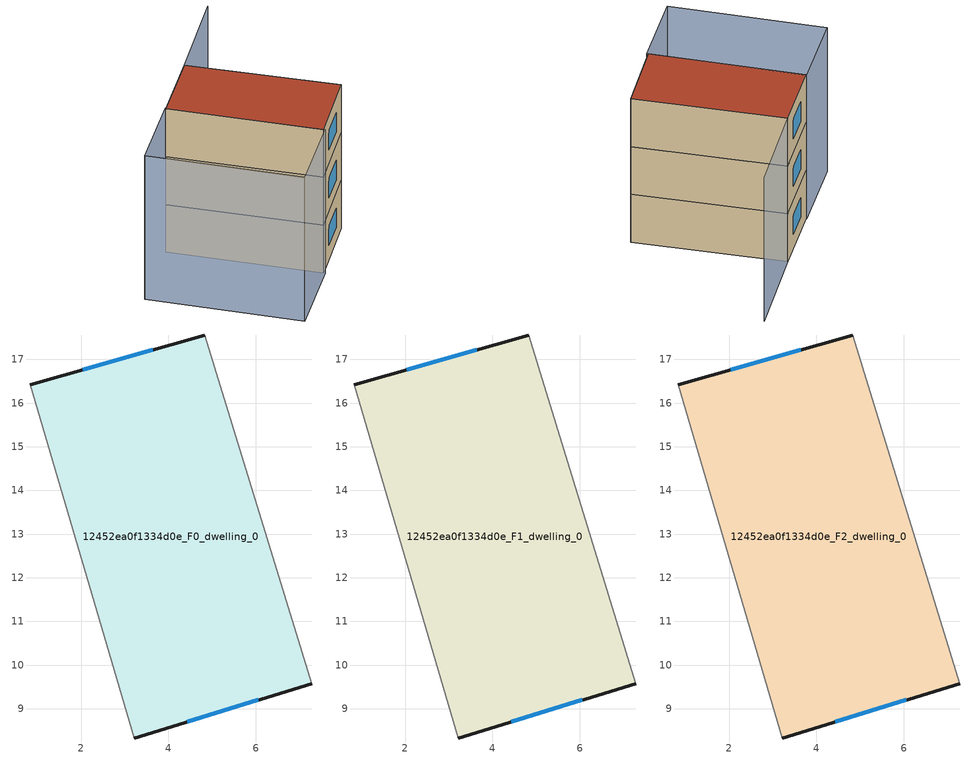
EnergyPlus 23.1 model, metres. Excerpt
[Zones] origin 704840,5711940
12452ea0f1334d0e_F0_dwelling_0
 floor ground (EU_floor_Construction): 4.84,17.56 7.28,9.57 3.21,8.33 0.84,16.42 z0
 wall outside (EU_wall_Construction): 3.21,8.33 7.28,9.57 / 4.84,17.56 0.84,16.42 z0:3
 wall adiabatic (EU_wall_Construction): 7.28,9.57 4.84,17.56 / 0.84,16.42 3.21,8.33 z0:3
 window (EU_Window_Construction): 4.43,8.7 6.06,9.2 / 3.64,17.22 2.04,16.76 z0.9:2.1
12452ea0f1334d0e_F1_dwelling_0
 floor to 12452ea0f1334d0e_F0_dwelling_0 (EU_floor_Construction): 4.84,17.56 7.28,9.57 3.21,8.33 0.84,16.42 z3
 wall outside (EU_wall_Construction): 3.21,8.33 7.28,9.57 / 4.84,17.56 0.84,16.42 z3:6
 wall adiabatic (EU_wall_Construction): 7.28,9.57 4.84,17.56 / 0.84,16.42 3.21,8.33 z3:6
 window (EU_Window_Construction): 4.43,8.7 6.06,9.2 / 3.64,17.22 2.04,16.76 z3.9:5.1
12452ea0f1334d0e_F2_dwelling_0
 floor to 12452ea0f1334d0e_F1_dwelling_0 (EU_floor_Construction): 4.84,17.56 7.28,9.57 3.21,8.33 0.84,16.42 z6
 wall outside (EU_wall_Construction): 3.21,8.33 7.28,9.57 / 4.84,17.56 0.84,16.42 z6:9
 wall adiabatic (EU_wall_Construction): 7.28,9.57 4.84,17.56 / 0.84,16.42 3.21,8.33 z6:9
 window (EU_Window_Construction): 4.43,8.7 6.06,9.2 / 3.64,17.22 2.04,16.76 z6.9:8.1
 roof outside (EU_roof_Construction): 7.28,9.57 4.84,17.56 0.84,16.42 3.21,8.33 z9
shading: 7.28,9.57 4.84,17.56 / 4.84,17.56 10.22,19.2 / -3.47,15.23 -1.11,7 / -1.13,7.01 -3.47,15.23 / -3.47,15.23 0.9,16.47 / 0.9,16.47 3.24,8.25 / 3.24,8.25 -1.13,7.01 z0:9
[Building]
EU S2 Campaign: North Axis=0; Terrain=City; Solar Distribution=FullExterior
[Site:Location]
London: Latitude=51.5; Longitude=-0.5; Time Zone=0; Elevation=25
[SizingPeriod:WeatherFileDays]
AnnualSizingPeriod: Begin Month=1; Begin Day of Month=1; End Month=12; End Day of Month=31; Day of Week for Start Day=Monday; Use Weather File Daylight Saving Period=No; Use Weather File Rain and Snow Indicators=No
[MATERIAL]
EU_InternalMass_Material: Roughness=MediumRough; Thickness=0.1; Conductivity=1; Density=1800; Specific Heat=900; Thermal Absorptance=0.9; Solar Absorptance=0.7; Visible Absorptance=0.7
[MATERIAL:NOMASS] Roughness=MediumRough; Thermal Absorptance=0.9; Solar Absorptance=0.7; Visible Absorptance=0.7
Name | Thermal Resistance
EU_wall_NoMass | 1.04674
EU_roof_NoMass | 4.32442
EU_floor_NoMass | 2.04616
[WINDOWMATERIAL:SIMPLEGLAZINGSYSTEM]
EU_Window_SimpleGlazing: UFactor=4.25843; Solar Heat Gain Coefficient=0.85; Visible Transmittance=0.85
[CONSTRUCTION]
EU_wall_Construction: EU_wall_NoMass
EU_roof_Construction: EU_roof_NoMass
EU_floor_Construction: EU_floor_NoMass
EU_Window_Construction: EU_Window_SimpleGlazing
EU_InternalMass_Construction: EU_InternalMass_Material
[ZONE] Type=1; Multiplier=1; Ceiling Height=autocalculate; Volume=105.778; Floor Area=autocalculate; Part of Total Floor Area=Yes
12452ea0f1334d0e_F0_dwelling_0; 12452ea0f1334d0e_F1_dwelling_0; 12452ea0f1334d0e_F2_dwelling_0
[INTERNALMASS] Construction=EU_InternalMass_Construction; Surface Area=35.2592
Name | Zone or ZoneList
12452ea0f1334d0e_F0_dwelling_0_EU_InternalMass | 12452ea0f1334d0e_F0_dwelling_0
12452ea0f1334d0e_F1_dwelling_0_EU_InternalMass | 12452ea0f1334d0e_F1_dwelling_0
12452ea0f1334d0e_F2_dwelling_0_EU_InternalMass | 12452ea0f1334d0e_F2_dwelling_0
[OTHEREQUIPMENT] Fuel Type=Electricity; Design Level Calculation Method=Watts/Area; Power per Zone Floor Area=1; Fraction Latent=0; Fraction Radiant=0; Fraction Lost=0; Carbon Dioxide Generation Rate=0; EndUse Subcategory=EU_Step8_InternalGains
Name | Zone or ZoneList or Space or SpaceList | Schedule
EU_Step8_InternalGain_12452ea0f1334d0e_F0_dwelling_0_f000 | 12452ea0f1334d0e_F0_dwelling_0 | EU_Step8_GainSchedule_12452ea0f1334d0e_F0_dwelling_0_f000
EU_Step8_InternalGain_12452ea0f1334d0e_F1_dwelling_0_f000 | 12452ea0f1334d0e_F1_dwelling_0 | EU_Step8_GainSchedule_12452ea0f1334d0e_F1_dwelling_0_f000
EU_Step8_InternalGain_12452ea0f1334d0e_F2_dwelling_0_f000 | 12452ea0f1334d0e_F2_dwelling_0 | EU_Step8_GainSchedule_12452ea0f1334d0e_F2_dwelling_0_f000
[ZONEVENTILATION:DESIGNFLOWRATE] Schedule=EU_AlwaysOn; Design Flow Rate Calculation Method=AirChanges/Hour; Air Changes per Hour=0.488719; Ventilation Type=Natural; Fan Pressure Rise=0; Fan Total Efficiency=1; Constant Term Coefficient=1; Temperature Term Coefficient=0; Velocity Term Coefficient=0; Velocity Squared Term Coefficient=0; Minimum Indoor Temperature=-100; Maximum Indoor Temperature=100; Delta Temperature=-100; Minimum Outdoor Temperature=-100; Maximum Outdoor Temperature=100; Maximum Wind Speed=40
Name | Zone or ZoneList or Space or SpaceList
EU_ConstantAir_12452ea0f1334d0e_F0_dwelling_0 | 12452ea0f1334d0e_F0_dwelling_0
EU_ConstantAir_12452ea0f1334d0e_F1_dwelling_0 | 12452ea0f1334d0e_F1_dwelling_0
EU_ConstantAir_12452ea0f1334d0e_F2_dwelling_0 | 12452ea0f1334d0e_F2_dwelling_0
[HVACTEMPLATE:THERMOSTAT] Constant Heating Setpoint=20; Constant Cooling Setpoint=50
EU_HeatOnly_12452ea0f1334d0e_F0_dwelling_0; EU_HeatOnly_12452ea0f1334d0e_F1_dwelling_0; EU_HeatOnly_12452ea0f1334d0e_F2_dwelling_0
[HVACTEMPLATE:ZONE:IDEALLOADSAIRSYSTEM] System Availability Schedule=EU_AlwaysOn; Maximum Heating Supply Air Temperature=50; Minimum Cooling Supply Air Temperature=13; Maximum Heating Supply Air Humidity Ratio=0.0156; Minimum Cooling Supply Air Humidity Ratio=0.0077; Heating Limit=NoLimit; Cooling Limit=NoLimit; Heating Availability Schedule=EU_AlwaysOn; Cooling Availability Schedule=EU_CoolingOff; Dehumidification Control Type=ConstantSensibleHeatRatio; Cooling Sensible Heat Ratio=0.7; Dehumidification Setpoint=60; Humidification Control Type=None; Humidification Setpoint=30; Outdoor Air Method=None; Outdoor Air Flow Rate per Person=0.00944; Outdoor Air Flow Rate per Zone Floor Area=0; Outdoor Air Flow Rate per Zone=0; Demand Controlled Ventilation Type=None; Outdoor Air Economizer Type=NoEconomizer; Heat Recovery Type=None; Sensible Heat Recovery Effectiveness=0.7; Latent Heat Recovery Effectiveness=0.65
Name | Template Thermostat
12452ea0f1334d0e_F0_dwelling_0 | EU_HeatOnly_12452ea0f1334d0e_F0_dwelling_0
12452ea0f1334d0e_F1_dwelling_0 | EU_HeatOnly_12452ea0f1334d0e_F1_dwelling_0
12452ea0f1334d0e_F2_dwelling_0 | EU_HeatOnly_12452ea0f1334d0e_F2_dwelling_0
[SIZING:ZONE] Zone Cooling Design Supply Air Temperature Input Method=SupplyAirTemperature; Zone Cooling Design Supply Air Temperature=13; Zone Heating Design Supply Air Temperature Input Method=SupplyAirTemperature; Zone Heating Design Supply Air Temperature=50; Zone Cooling Design Supply Air Humidity Ratio=0.008; Zone Heating Design Supply Air Humidity Ratio=0.008; Cooling Design Air Flow Method=DesignDay; Cooling Design Air Flow Rate=0; Cooling Minimum Air Flow per Zone Floor Area=0.000762; Cooling Minimum Air Flow=0; Cooling Minimum Air Flow Fraction=0.2; Heating Design Air Flow Method=DesignDay; Heating Design Air Flow Rate=0; Heating Maximum Air Flow per Zone Floor Area=0.002032; Heating Maximum Air Flow=0.141576; Heating Maximum Air Flow Fraction=0.3; Account for Dedicated Outdoor Air System=No; Dedicated Outdoor Air System Control Strategy=NeutralSupplyAir; Dedicated Outdoor Air Low Setpoint Temperature for Design=autosize; Dedicated Outdoor Air High Setpoint Temperature for Design=autosize; Zone Load Sizing Method=Sensible Load Only No Latent Load; Zone Latent Cooling Design Supply Air Humidity Ratio Input Method=HumidityRatioDifference; Zone Cooling Design Supply Air Humidity Ratio Difference=0.005; Zone Latent Heating Design Supply Air Humidity Ratio Input Method=HumidityRatioDifference; Zone Humidification Design Supply Air Humidity Ratio Difference=0.005
12452ea0f1334d0e_F0_dwelling_0; 12452ea0f1334d0e_F1_dwelling_0; 12452ea0f1334d0e_F2_dwelling_0
[SCHEDULE:CONSTANT]
Name | Hourly Value
EU_AlwaysOn | 1
EU_CoolingOff | 0
[SCHEDULE:FILE] Column Number=1; Rows to Skip at Top=0; Number of Hours of Data=8760; Column Separator=Comma; Interpolate to Timestep=No; Minutes per Item=60; Adjust Schedule for Daylight Savings=Yes
Name | File
EU_Step8_GainSchedule_12452ea0f1334d0e_F0_dwelling_0_f000 | ../../schedules/12452ea0f1334d0e/12452ea0f1334d0e_F0_dwelling_0_f000_gain.csv
EU_Step8_GainSchedule_12452ea0f1334d0e_F1_dwelling_0_f000 | ../../schedules/12452ea0f1334d0e/12452ea0f1334d0e_F1_dwelling_0_f000_gain.csv
EU_Step8_GainSchedule_12452ea0f1334d0e_F2_dwelling_0_f000 | ../../schedules/12452ea0f1334d0e/12452ea0f1334d0e_F2_dwelling_0_f000_gain.csv
